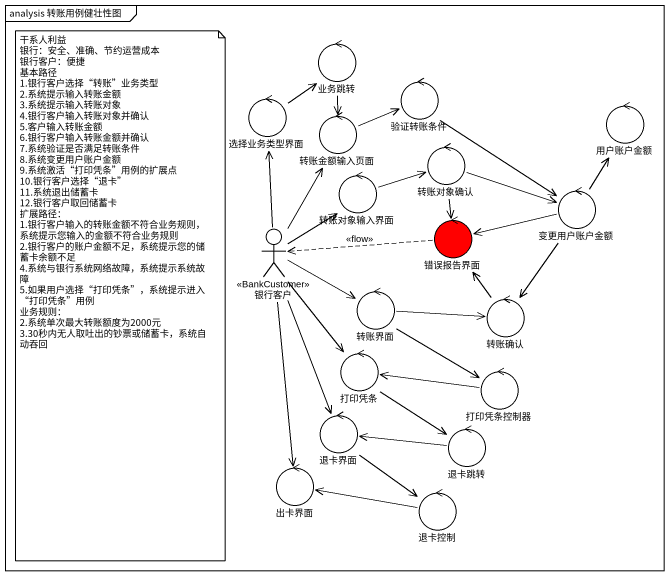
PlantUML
@startuml
mainframe analysis 转账用例健壮性图
control 业务跳转
control 选择业务类型界面
control 转账金额输入页面
control 验证转账条件
control 用户账户金额
control 转账对象确认
control 转账对象输入界面
control 变更用户账户金额
actor 银行客户 <<BankCustomer>>
control 错误报告界面 #FF0000
control 转账界面
control 转账确认
control 打印凭条
control 打印凭条控制器
control 退卡界面
control 退卡跳转
control 出卡界面
control 退卡控制
业务跳转 --> 转账金额输入页面
选择业务类型界面 -up-> 业务跳转
转账金额输入页面 -right-> 验证转账条件
验证转账条件 --> 变更用户账户金额
转账对象确认 -right-> 变更用户账户金额
转账对象确认 --> 错误报告界面
转账对象输入界面 -right-> 转账对象确认
变更用户账户金额 -up-> 用户账户金额
变更用户账户金额 -left-> 错误报告界面
变更用户账户金额 --> 转账确认
银行客户 -up-> 选择业务类型界面
银行客户 -up-> 转账金额输入页面
银行客户 -up-> 转账对象输入界面
银行客户 -right-> 转账界面
银行客户 --> 打印凭条
银行客户 --> 退卡界面
银行客户 --> 出卡界面
错误报告界面 .left.> 银行客户 : <<flow>>
转账界面 -right-> 转账确认
转账界面 --> 打印凭条控制器
转账确认 -up-> 错误报告界面
打印凭条 --> 退卡跳转
打印凭条控制器 -left-> 打印凭条
退卡界面 --> 退卡控制
退卡跳转 -left-> 退卡界面
退卡控制 -left-> 出卡界面
note as N1
  干系人利益
  银行：安全、准确、节约运营成本
  银行客户：便捷
  基本路径
  1.银行客户选择“转账”业务类型
  2.系统提示输入转账金额
  3.系统提示输入转账对象
  4.银行客户输入转账对象并确认
  5.客户输入转账金额
  6.银行客户输入转账金额并确认
  7.系统验证是否满足转账条件
  8.系统变更用户账户金额
  9.系统激活“打印凭条”用例的扩展点
  10.银行客户选择“退卡”
  11.系统退出储蓄卡
  12.银行客户取回储蓄卡
  扩展路径：
  1.银行客户输入的转账金额不符合业务规则，系统提示您输入的金额不符合业务规则
  2.银行客户的账户金额不足，系统提示您的储蓄卡余额不足
  4.系统与银行系统网络故障，系统提示系统故障
  5.如果用户选择“打印凭条”，系统提示进入“打印凭条”用例
  业务规则：
  2.系统单次最大转账额度为2000元
  3.30秒内无人取吐出的钞票或储蓄卡，系统自动吞回
end note
@enduml
